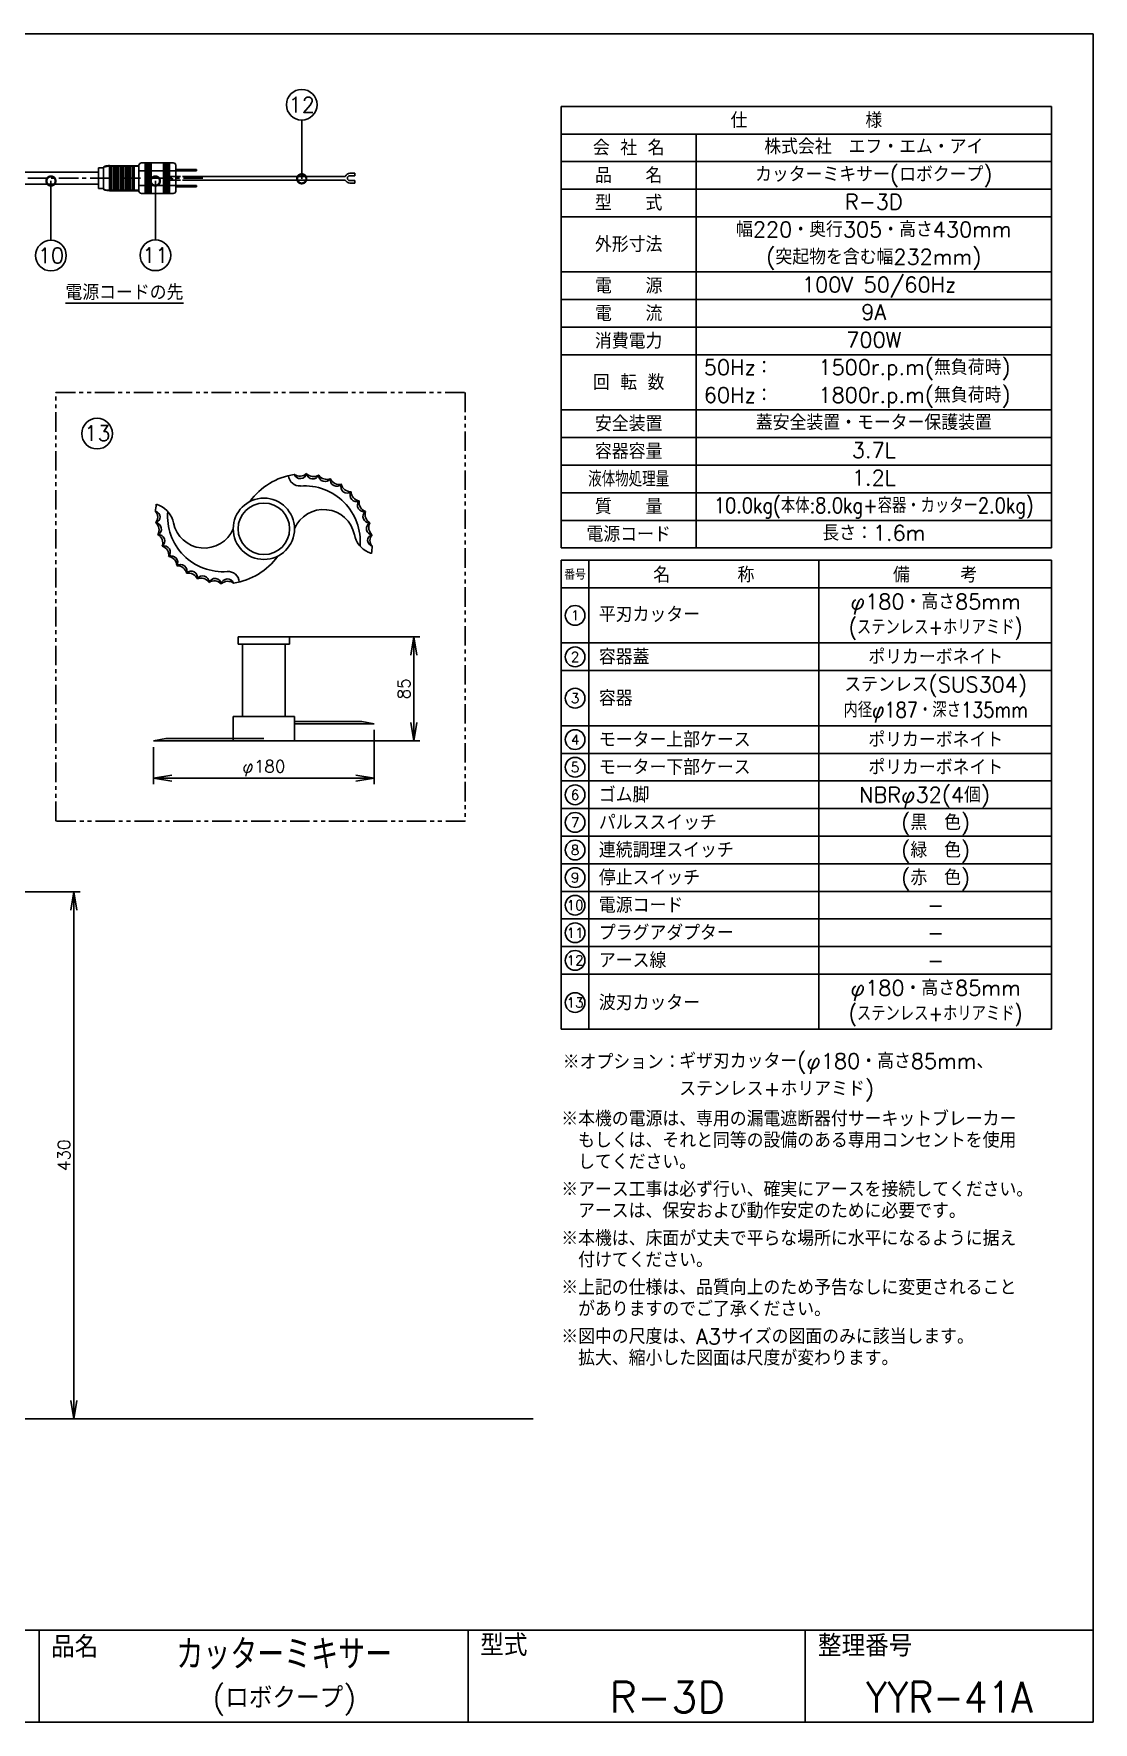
# Model space of a CAD drawing. Extents: x 115 to 2025, y 0 to 1377.
# Drawn here: x 1161 to 2025, y 0 to 1377 of the extents above; entities that cross this region are included whole.
import ezdxf
from ezdxf.enums import TextEntityAlignment as Align

# ---------------------------------------------------------------- set-up
doc = ezdxf.new("R2010")
doc.units = 0
doc.header["$LTSCALE"] = 0.5
doc.header["$PDMODE"] = 3
for name, pattern in [('CENTER', [50.8, 31.75, -6.35, 6.35, -6.35]), ('HIDDEN', [9.525, 6.35, -3.175]), ('PHANTOM', [63.5, 31.75, -6.35, 6.35, -6.35, 6.35, -6.35])]:
    doc.linetypes.add(name, pattern=pattern)
doc.layers.get('0').update_dxf_attribs({"linetype": 'CONTINUOUS'})
doc.layers.get('DEFPOINTS').update_dxf_attribs({"linetype": 'CONTINUOUS'})
for name, color, linetype in [('DANMEN', 7, 'CONTINUOUS'), ('kiki-2d2', 7, 'CONTINUOUS'), ('SIYOU', 7, 'CONTINUOUS'), ('SUNPOU', 7, 'CONTINUOUS'), ('WAKU', 7, 'CONTINUOUS')]:
    doc.layers.add(name, color=color, linetype=linetype)
doc.styles.get("Standard").update_dxf_attribs({"font": 'ROMANS', "bigfont": 'EXTFONT.shx'})
doc.dimstyles.get("Standard").update_dxf_attribs({"dimscale": 5, "dimtxt": 2, "dimasz": 3, "dimexe": 1, "dimexo": 1, "dimgap": 0.6, "dimtad": 3, "dimdec": 0, "dimzin": 0, "dimdsep": 46, "dimtxsty": 'STANDARD', "dimblk1": 'OPEN', "dimblk2": 'OPEN', "dimsah": 1, "dimcen": 1.5, "dimclrd": 7, "dimclre": 7, "dimclrt": 7, "dimadec": 0, "dimazin": 0, "dimtfac": 1, "dimtdec": 0, "dimtmove": 0, "dimatfit": 0, "dimldrblk": 'DOTSMALL', "dimfxl": 1, "dimtvp": 1, "dimtolj": 1, "dimtzin": 0, "dimarcsym": 0})

# ---------------------------------------------------------------- blocks, each defined once
blk = doc.blocks.new('_DotSmall')
at = {"color": 0, "linetype": 'ByBlock', "const_width": 0.5}
blk.add_lwpolyline([(-0.0625, 0, 1), (0.0625, 0, 1)], format="xyb", close=True, dxfattribs=at)
blk = doc.blocks.new('_OPEN')
at = {"color": 0, "linetype": 'ByBlock'}
for p, q in [((-1, 0.167), (0, 0)), ((0, 0), (-1, -0.167)), ((0, 0), (-1, 0))]:
    blk.add_line(p, q, dxfattribs=at)
blk = doc.blocks.new('*D24')
at = {"color": 7, "lineweight": -2}
for p, q in [((1041.1, 677.1), (1198.4, 677.1)), ((1193.4, 662.1), (1193.4, 262.4)), ((1091.5, 247.4), (1198.4, 247.4))]:
    blk.add_line(p, q, dxfattribs=at)
at = {"layer": 'DEFPOINTS', "color": 0}
for p in [(1036.1, 677.1), (1086.5, 247.4), (1193.4, 247.4)]:
    blk.add_point(p, dxfattribs=at)
at = {"color": 7, "lineweight": -2, "xscale": 15, "yscale": 15, "zscale": 15}
for p, rotation in [((1193.4, 677.1), 90), ((1193.4, 247.4), 270)]:
    blk.add_blockref('_OPEN', p, dxfattribs=dict(at, rotation=rotation))
at = {"color": 7, "insert": (1185.4, 462.3), "char_height": 10, "attachment_point": 5, "rotation": 90}
blk.add_mtext('\\A1;430', dxfattribs=at)
blk = doc.blocks.new('*D28')
at = {"color": 7, "lineweight": -2}
for p, q in [((1353.4, 885.1), (1475.7, 885.1)), ((1470.7, 870.1), (1470.7, 815.1)), ((1353.4, 800.1), (1475.7, 800.1))]:
    blk.add_line(p, q, dxfattribs=at)
at = {"layer": 'DEFPOINTS', "color": 0}
for p in [(1348.4, 885.1), (1348.4, 800.1), (1470.7, 800.1)]:
    blk.add_point(p, dxfattribs=at)
at = {"color": 7, "lineweight": -2, "xscale": 15, "yscale": 15, "zscale": 15}
for p, rotation in [((1470.7, 885.1), 90), ((1470.7, 800.1), 270)]:
    blk.add_blockref('_OPEN', p, dxfattribs=dict(at, rotation=rotation))
at = {"color": 7, "insert": (1462.7, 842.6), "char_height": 10, "attachment_point": 5, "rotation": 90}
blk.add_mtext('\\A1;85', dxfattribs=at)
blk = doc.blocks.new('*D29')
at = {"color": 7, "lineweight": -2}
for p, q in [((1438.4, 809.1), (1438.4, 764.8)), ((1258.4, 795.1), (1258.4, 764.8)), ((1273.4, 769.8), (1423.4, 769.8))]:
    blk.add_line(p, q, dxfattribs=at)
at = {"layer": 'DEFPOINTS', "color": 0}
for p in [(1438.4, 814.1), (1258.4, 800.1), (1438.4, 769.8)]:
    blk.add_point(p, dxfattribs=at)
at = {"color": 7, "lineweight": -2, "xscale": 15, "yscale": 15, "zscale": 15, "rotation": 180}
blk.add_blockref('_OPEN', (1258.4, 769.8), dxfattribs=at)
at = {"color": 7, "lineweight": -2, "xscale": 15, "yscale": 15, "zscale": 15}
blk.add_blockref('_OPEN', (1438.4, 769.8), dxfattribs=at)
at = {"color": 7, "insert": (1348.4, 777.8), "char_height": 10, "attachment_point": 5}
blk.add_mtext('\\A1;φ180', dxfattribs=at)

msp = doc.modelspace()

# ---------------------------------------------------------------- linework, layer by layer
at = {"layer": 'DANMEN', "color": 2}
for p, q in [((1213.5, 1267.5), (1213.5, 1250.5)), ((1213.5, 1267.5), (1217.5, 1267.5)), ((1217.5, 1267.5), (1217.5, 1250.5)), ((1222.5, 1269.2), (1246.5, 1269.2)), ((1222.5, 1268.7), (1222.5, 1249.2)), ((1222.5, 1268.7), (1246.5, 1268.7)), ((1223.9, 1268.7), (1223.9, 1249.2)), ((1225.4, 1268.7), (1225.4, 1249.2)), ((1226.8, 1268.7), (1226.8, 1249.2)), ((1228.2, 1268.7), (1228.2, 1249.2)), ((1229.6, 1268.7), (1229.6, 1249.2)), ((1231.1, 1268.7), (1231.1, 1249.2)), ((1232.5, 1268.7), (1232.5, 1249.2)), ((1233.9, 1268.7), (1233.9, 1249.2)), ((1235.4, 1268.7), (1235.4, 1249.2)), ((1236.8, 1268.7), (1236.8, 1249.2)), ((1238.2, 1268.7), (1238.2, 1249.2)), ((1239.6, 1268.7), (1239.6, 1249.2)), ((1241.1, 1268.7), (1241.1, 1249.2)), ((1242.5, 1268.7), (1242.5, 1249.2)), ((1246.5, 1269.5), (1246.5, 1248.5)), ((1248.5, 1271.5), (1274.5, 1271.5)), ((1251.5, 1271.5), (1251.5, 1246.5)), ((1252.5, 1271.5), (1252.5, 1246.5)), ((1253.5, 1271.5), (1253.5, 1246.5)), ((1254.5, 1271.5), (1254.5, 1246.5)), ((1255.5, 1271.5), (1255.5, 1246.5)), ((1256.5, 1271.5), (1256.5, 1246.5)), ((1266.5, 1271.5), (1266.5, 1246.5)), ((1267.5, 1271.5), (1267.5, 1246.5)), ((1268.5, 1271.5), (1268.5, 1246.5)), ((1269.5, 1271.5), (1269.5, 1246.5)), ((1270.5, 1271.5), (1270.5, 1246.5)), ((1271.5, 1271.5), (1271.5, 1246.5)), ((1276.5, 1269.5), (1276.5, 1248.5)), ((1143.4, 1254), (1213.5, 1254)), ((1149.3, 1264), (1213.5, 1264)), ((1246.5, 1265), (1276.5, 1265)), ((1246.5, 1253), (1276.5, 1253)), ((1276.5, 1266), (1293.5, 1266)), ((1276.5, 1265), (1293.5, 1265)), ((1276.5, 1253), (1293.5, 1253)), ((1285, 1260.5), (1414.8, 1260.5)), ((1285, 1257.5), (1414.8, 1257.5)), ((1293.5, 1266), (1293.5, 1265)), ((1293.5, 1253), (1293.5, 1252)), ((1418.5, 1263), (1422.5, 1263)), ((1418.5, 1261), (1422.5, 1261)), ((1418.5, 1257), (1422.5, 1257)), ((1418.5, 1255), (1422.5, 1255)), ((1422.5, 1263), (1422.5, 1261)), ((1422.5, 1257), (1422.5, 1255)), ((1213.5, 1250.5), (1217.5, 1250.5)), ((1222.5, 1249.2), (1246.5, 1249.2)), ((1222.5, 1248.7), (1246.5, 1248.7)), ((1248.5, 1246.5), (1274.5, 1246.5)), ((1276.5, 1252), (1293.5, 1252)), ((163.2, 247.4), (1568.2, 247.4))]:
    msp.add_line(p, q, dxfattribs=at)
at = {"layer": 'DANMEN', "color": 4, "linetype": 'CENTER'}
msp.add_line((1130.4, 1259), (1301.7, 1259), dxfattribs=at)
at = {"layer": 'DANMEN', "color": 2, "linetype": 'HIDDEN'}
for p, q in [((1272.5, 1260.5), (1285, 1260.5)), ((1272.5, 1257.5), (1285, 1257.5))]:
    msp.add_line(p, q, dxfattribs=at)
at = {"layer": 'DANMEN', "color": 2, "linetype": 'PHANTOM'}
msp.add_lwpolyline([(1178.8, 1084.2), (1512.6, 1084.2), (1512.6, 734.8), (1178.8, 734.8)], close=True, dxfattribs=at)
at = {"layer": 'DANMEN', "color": 2, "linetype": 'HIDDEN'}
msp.add_circle((1272.5, 1259), 1.5, dxfattribs=at)
at = {"layer": 'DANMEN', "color": 2}
for centre, radius, start, end in [((1248.5, 1269.5), 2, 90, 180), ((1274.5, 1269.5), 2, 0, 90), ((1418.5, 1259), 4, 90, 157.9757), ((1418.5, 1259), 4, 202.0243, 270), ((1418.5, 1259), 2, 90, 270), ((1248.5, 1248.5), 2, 180, 270), ((1274.5, 1248.5), 2, 270, 0)]:
    msp.add_arc(centre, radius, start, end, dxfattribs=at)
for ratio in [0.35, 0.25]:
    msp.add_ellipse((1222.5, 1267.5), major_axis=(5, 0), ratio=ratio, start_param=1.570796, end_param=3.141593, dxfattribs=at)
at = {"layer": 'DANMEN', "color": 2, "extrusion": (0, 0, -1)}
for ratio in [0.35, 0.25]:
    msp.add_ellipse((1222.5, 1250.5), major_axis=(-5, 0), ratio=ratio, start_param=-1.570796, end_param=0, dxfattribs=at)
at = {"layer": 'kiki-2d2', "color": 2}
for p, q in [((1327.4, 885.1), (1369.4, 885.1)), ((1327.4, 885.1), (1327.4, 879.1)), ((1369.4, 885.1), (1369.4, 879.1)), ((1327.4, 879.1), (1369.4, 879.1)), ((1330.9, 879.1), (1330.9, 820.1)), ((1365.9, 879.1), (1365.9, 820.1)), ((1323.4, 820.1), (1323.4, 800.1)), ((1323.4, 820.1), (1373.4, 820.1)), ((1373.4, 820.1), (1373.4, 800.1)), ((1373.4, 816.1), (1428.4, 816.1)), ((1373.4, 814.1), (1438.4, 814.1)), ((1428.4, 816.1), (1438.4, 814.1)), ((1268.4, 802.1), (1258.4, 800.1)), ((1258.4, 800.1), (1348.4, 800.1)), ((1268.4, 802.1), (1348.4, 802.1)), ((1373.4, 800.1), (1348.4, 800.1))]:
    msp.add_line(p, q, dxfattribs=at)
for radius in [25, 21]:
    msp.add_circle((1348.4, 973.1), radius, dxfattribs=at)
for centre, radius, start, end in [((1381.7, 962.8), 55.3, 98.8293, 143.939), ((1377.7, 1017.3), 9.28, 184.6388, 274.2319), ((1378.1, 1019.2), 5.18, 198.9003, 348.383), ((1377.8, 1023.9), 7.91, 234.4261, 312.8571), ((1381.7, 962.8), 45.3, 355.2134, 94.2319), ((1388.3, 1018.9), 5.18, 188.2877, 338.2447), ((1388.9, 1023.6), 7.91, 224.0507, 302.4817), ((1398.3, 1016.8), 5.19, 178.408, 327.3736), ((1399.7, 1021.3), 7.91, 213.6753, 292.1063), ((1407.8, 1012.9), 5.18, 167.6968, 317.334), ((1410, 1017.1), 7.91, 203.2999, 281.7309), ((1416.4, 1007.4), 5.2, 157.9296, 306.3505), ((1419.3, 1011.2), 7.91, 192.9245, 271.3556), ((1419.3, 1011.2), 7.91, 192.9245, 271.3556), ((1315.1, 983.4), 55.3, 169.8955, 176.1153), ((1252.4, 968), 26.5, 65.7988, 71.7982), ((1255.1, 973.9), 20, 11.6774, 65.7988), ((1423.9, 1000.5), 5.2, 147.8253, 295.7039), ((1427.4, 1003.6), 7.91, 182.5491, 260.9801), ((1429.9, 992.2), 5.19, 137.0057, 285.7727), ((1434, 994.7), 7.91, 172.1737, 250.6047), ((1259.3, 982.7), 4.56, 280.0677, 81.4983), ((1255.4, 982.6), 6.43, 316.354, 45.2119), ((1255.4, 982.6), 6.43, 316.354, 45.2119), ((1255, 972.1), 7.91, 331.4229, 49.8539), ((1259.6, 973), 5.2, 296.5131, 84.7637), ((1315.1, 983.4), 45.3, 175.2134, 274.2319), ((1299.8, 983.1), 25.7, 191.6774, 337.0729), ((1397.1, 963.1), 25.7, 11.6774, 157.0729), ((1434.4, 983.1), 5.18, 126.1638, 275.8195), ((1438.9, 984.8), 7.92, 161.8309, 240.1524), ((1437.3, 973.3), 5.2, 116.5131, 264.7637), ((1441.9, 974.1), 7.91, 151.4229, 229.8539), ((1262.4, 963.2), 5.18, 306.1638, 95.8195), ((1258, 961.5), 7.92, 341.8309, 60.1524), ((1441.8, 972.4), 20, 191.6774, 245.7988), ((1437.6, 963.6), 4.56, 100.0677, 261.4983), ((1441.4, 963.7), 6.43, 136.354, 225.2119), ((1441.4, 963.7), 6.43, 136.354, 225.2119), ((1266.9, 954), 5.19, 317.0057, 105.7727), ((1262.9, 951.6), 7.91, 352.1737, 70.6047), ((1273, 945.8), 5.2, 327.8253, 115.7039), ((1269.5, 942.7), 7.91, 2.5491, 80.9801), ((1315.1, 983.4), 55.3, 278.8293, 323.939), ((1444.4, 978.3), 26.5, 245.7988, 251.7982), ((1381.7, 962.8), 55.3, 349.8955, 356.1153), ((1280.4, 938.8), 5.2, 337.9296, 126.3505), ((1277.6, 935.1), 7.91, 12.9245, 91.3556), ((1277.6, 935.1), 7.91, 12.9245, 91.3556), ((1289.1, 933.4), 5.18, 347.6968, 137.334), ((1286.9, 929.1), 7.91, 23.2999, 101.7309), ((1319.1, 929), 9.28, 4.6388, 94.2319), ((1298.5, 929.5), 5.19, 358.408, 147.3736), ((1297.1, 924.9), 7.91, 33.6753, 112.1063), ((1308.5, 927.4), 5.18, 8.2877, 158.2447), ((1307.9, 922.7), 7.91, 44.0507, 122.4817), ((1318.7, 927.1), 5.18, 18.9003, 168.383), ((1319, 922.4), 7.91, 54.4261, 132.8571)]:
    msp.add_arc(centre, radius, start, end, dxfattribs=at)
at = {"layer": 'SIYOU', "color": 6}
for p, q in [((1991, 1317.5), (1591, 1317.5)), ((1591, 1317.5), (1591, 957.5)), ((1991, 1317.5), (1991, 957.5)), ((1591, 1227.5), (1991, 1227.5)), ((1991, 957.5), (1591, 957.5)), ((1591, 947.5), (1591, 565)), ((1991, 947.5), (1591, 947.5)), ((1991, 947.5), (1991, 565)), ((1991, 565), (1591, 565))]:
    msp.add_line(p, q, dxfattribs=at)
at = {"layer": 'SIYOU', "color": 7}
for p, q in [((1591, 1295), (1991, 1295)), ((1701, 1295), (1701, 957.5)), ((1591, 1272.5), (1991, 1272.5)), ((1591, 1250), (1991, 1250)), ((1591, 1182.5), (1991, 1182.5)), ((1591, 1160), (1991, 1160)), ((1591, 1137.5), (1991, 1137.5)), ((1591, 1115), (1991, 1115)), ((1591, 1070), (1991, 1070)), ((1591, 1047.5), (1991, 1047.5)), ((1591, 1025), (1991, 1025)), ((1591, 1002.5), (1991, 1002.5)), ((1591, 980), (1991, 980)), ((1613.5, 947.5), (1613.5, 565)), ((1801, 947.5), (1801, 565)), ((1991, 925), (1591, 925)), ((1991, 880), (1591, 880)), ((1991, 857.5), (1591, 857.5)), ((1991, 812.5), (1591, 812.5)), ((1991, 790), (1591, 790)), ((1991, 767.5), (1591, 767.5)), ((1991, 745), (1591, 745)), ((1991, 722.5), (1591, 722.5)), ((1991, 700), (1591, 700)), ((1991, 677.5), (1591, 677.5)), ((1991, 655), (1591, 655)), ((1991, 632.5), (1591, 632.5)), ((1991, 610), (1591, 610))]:
    msp.add_line(p, q, dxfattribs=at)
at = {"layer": 'SIYOU'}
for centre in [(1602.3, 902.5), (1602.3, 868.7), (1602.3, 835), (1602.3, 801.2), (1602.3, 778.7), (1602.3, 756.2), (1602.3, 733.7), (1602.3, 711.2), (1602.3, 688.7), (1602.3, 666.2), (1602.3, 643.7), (1602.3, 621.2), (1602.3, 586.8)]:
    msp.add_circle(centre, 8.04, dxfattribs=at)
at = {"layer": 'SUNPOU'}
for centre in [(1379.3, 1318.9), (1174.7, 1195.9), (1259.9, 1196.1), (1212.3, 1050.7)]:
    msp.add_circle(centre, 12.5, dxfattribs=at)
at = {"layer": 'WAKU', "color": 6}
for p, q in [((2025, 1376.8), (115, 1376.8)), ((2025, 1376.8), (2025, 0)), ((115, 75), (2025, 75)), ((115, 0), (2025, 0))]:
    msp.add_line(p, q, dxfattribs=at)
at = {"layer": 'WAKU', "color": 7}
for p, q in [((1165, 75), (1165, 0)), ((1515, 75), (1515, 0)), ((1790, 75), (1790, 0))]:
    msp.add_line(p, q, dxfattribs=at)

# ---------------------------------------------------------------- texts
at = {"layer": 'SIYOU'}
for s, p in [('仕\u3000\u3000\u3000\u3000\u3000\u3000\u3000様', (1791, 1306.2)), ('会 社 名', (1646, 1283.8)), ('品\u3000\u3000名', (1646, 1261.2)), ('型\u3000\u3000式', (1646, 1238.8)), ('外形寸法', (1646, 1205)), ('電\u3000\u3000源', (1646, 1171.2)), ('電\u3000\u3000流', (1646, 1148.7)), ('消費電力', (1646, 1126.2)), ('回 転 数', (1646, 1092.5)), ('安全装置', (1646, 1058.8)), ('容器容量', (1646, 1036.2)), ('質\u3000\u3000量', (1646, 991.2)), ('電源コード', (1646, 968.7))]:
    msp.add_text(s, height=12.5, dxfattribs=at).set_placement(p, align=Align.MIDDLE_CENTER)
at = {"layer": 'SIYOU', "color": 1}
for s, p in [('株式会社\u3000エフ・エム・アイ', (1846, 1284.8)), ('カッターミキサー(ロボクープ)', (1846, 1262.2)), ('R-3D', (1846, 1239.7)), ('幅220・奥行305・高さ430mm', (1846, 1217.2)), ('(突起物を含む幅232mm)', (1846, 1194.8)), (' 100V 50/60Hz', (1846, 1172.2)), ('9A', (1846, 1149.8)), ('700W', (1846, 1127.2)), ('1500r.p.m(無負荷時)', (1879.2, 1104.8)), ('1800r.p.m(無負荷時)', (1879.2, 1082.2)), ('蓋安全装置・モーター保護装置', (1846, 1059.8)), ('3.7L', (1846, 1037.2)), ('1.2L', (1846, 1014.8)), ('長さ：1.6m', (1846, 969.7)), ('φ180・高さ85mm', (1896.5, 913.7)), ('ポリカーボネイト', (1896.5, 868.7)), ('ステンレス(SUS304)', (1896.5, 846.2)), ('ポリカーボネイト', (1896.5, 801.2)), ('ポリカーボネイト', (1896.5, 778.7)), ('NBRφ32(4個)  ', (1896, 756.2)), ('(黒\u3000色)', (1896.5, 733.7)), ('(緑\u3000色)', (1896.5, 711.2)), ('(赤\u3000色)', (1896.5, 688.7)), ('-', (1896.5, 666.2)), ('-', (1896.5, 643.7)), ('-', (1896.5, 621.2)), ('φ180・高さ85mm', (1896.5, 598.7))]:
    msp.add_text(s, height=12.5, dxfattribs=at).set_placement(p, align=Align.MIDDLE_CENTER)
for s, p in [('%%U電源コードの先', (1186.5, 1159.6)), ('※オプション：', (1592.2, 532.2)), ('\u3000\u3000\u3000\u3000\u3000\u3000\u3000ギザ刃カッター(φ180・高さ85mm、', (1591, 532.9)), ('\u3000\u3000\u3000\u3000\u3000\u3000\u3000ステンレス+ホリアミド)', (1591, 510.4)), ('※本機の電源は、専用の漏電遮断器付サーキットブレーカー ', (1591, 485.8)), ('\u3000もしくは、それと同等の設備のある専用コンセントを使用', (1591, 468.3)), ('\u3000してください。', (1591, 450.8)), ('※アース工事は必ず行い、確実にアースを接続してください。', (1591, 428.3)), ('\u3000アースは、保安および動作安定のために必要です。', (1591, 410.8)), ('※本機は、床面が丈夫で平らな場所に水平になるように据え', (1591, 388.3)), ('\u3000付けてください。', (1591, 370.8)), ('※上記の仕様は、品質向上のため予告なしに変更されること', (1591, 348.3)), ('\u3000がありますのでご了承ください。', (1591, 330.8)), ('※図中の尺度は、A3サイズの図面のみに該当します。', (1591, 308.3)), ('\u3000拡大、縮小した図面は尺度が変わります。', (1591, 290.8))]:
    msp.add_text(s, height=12.5, dxfattribs=at).set_placement(p)
for s, p in [('50Hz：', (1707.3, 1104.8)), ('60Hz：', (1707.3, 1082.2))]:
    msp.add_text(s, height=12.5, dxfattribs=at).set_placement(p, align=Align.MIDDLE_LEFT)
at = {"layer": 'SIYOU', "width": 0.8}
msp.add_text('液体物処理量', height=12.5, dxfattribs=at).set_placement((1646, 1013.7), align=Align.MIDDLE_CENTER)
at = {"layer": 'SIYOU', "color": 1, "width": 0.85}
for s, p in [('10.0kg(本体:8.0kg+容器・カッター2.0kg)', (1846, 992.2)), ('(ステンレス+ホリアミド)', (1896.5, 893)), ('内径φ187・深さ135mm', (1896.5, 825.5)), ('(ステンレス+ホリアミド)', (1896.5, 578))]:
    msp.add_text(s, height=12.5, dxfattribs=at).set_placement(p, align=Align.MIDDLE_CENTER)
at = {"layer": 'SIYOU'}
for s, height, p in [('番号', 8.04, (1602.3, 936.2)), ('名\u3000\u3000\u3000\u3000称', 12.5, (1707.3, 936.2)), ('備\u3000\u3000\u3000考', 12.5, (1896, 936.2)), ('1', 8.04, (1602.3, 902.5)), ('2', 8.04, (1602.3, 868.7)), ('3', 8.04, (1602.3, 835)), ('4', 8.04, (1602.3, 801.2)), ('5', 8.04, (1602.3, 778.7)), ('6', 8.04, (1602.3, 756.2)), ('7', 8.04, (1602.3, 733.7)), ('8', 8.04, (1602.3, 711.2)), ('9', 8.04, (1602.3, 688.7)), ('10', 8.04, (1602.3, 666.2)), ('11', 8.04, (1602.3, 643.7)), ('12', 8.04, (1602.3, 621.2)), ('13', 8.04, (1602.3, 586.8))]:
    msp.add_text(s, height=height, dxfattribs=at).set_placement(p, align=Align.MIDDLE)
for s, p in [('平刃カッター', (1621.7, 903.3)), ('容器蓋', (1621.7, 868.7)), ('容器', (1621.7, 835)), ('モーター上部ケース', (1621.7, 801.2)), ('モーター下部ケース', (1621.7, 778.7)), ('ゴム脚', (1621.7, 756.2)), ('パルススイッチ', (1621.7, 733.7)), ('連続調理スイッチ', (1621.7, 711.2)), ('停止スイッチ', (1621.7, 688.7)), ('電源コード', (1621.7, 666.2)), ('プラグアダプター', (1621.7, 643.7)), ('アース線', (1621.7, 621.2)), ('波刃カッター', (1621.7, 586.8))]:
    msp.add_text(s, height=12.5, dxfattribs=at).set_placement(p, align=Align.MIDDLE_LEFT)
at = {"layer": 'SUNPOU'}
for s, p in [('12', (1379.3, 1318.9)), ('10', (1174.7, 1195.9)), ('11', (1259.9, 1196.1)), ('13', (1212.6, 1051))]:
    msp.add_text(s, height=12.5, dxfattribs=at).set_placement(p, align=Align.MIDDLE)
at = {"layer": 'WAKU'}
for s, p in [('品名', (1174.8, 52.7)), ('型式', (1524.9, 54)), ('整理番号', (1800.4, 53.6))]:
    msp.add_text(s, height=17.5, dxfattribs=at).set_placement(p)
at = {"layer": 'WAKU', "color": 1, "width": 0.8}
msp.add_text('カッターミキサー', height=25, dxfattribs=at).set_placement((1365, 56.2), align=Align.MIDDLE)
at = {"layer": 'WAKU', "color": 1}
for s, height, p in [('(ロボクープ)', 17.5, (1365, 18.7)), ('R-3D', 25, (1677.5, 20.5))]:
    msp.add_text(s, height=height, dxfattribs=at).set_placement(p, align=Align.MIDDLE)
at = {"layer": 'WAKU', "color": 1, "width": 0.9}
msp.add_text('YYR-41A', height=25, dxfattribs=at).set_placement((1907.5, 8), align=Align.CENTER)

# ---------------------------------------------------------------- dimensions: what is measured, and where the dimension line sits
at = {"color": 7}
dim = msp.add_linear_dim(base=(1470.7, 800.1), p1=(1348.4, 885.1), p2=(1348.4, 800.1), angle=90, dimstyle='STANDARD', override={"dimarcsym": 1}, dxfattribs=at)
dim.commit()
dim.dimension.update_dxf_attribs({"geometry": '*D28', "text_midpoint": (1462.7, 842.6)})
dim = msp.add_linear_dim(base=(1438.4, 769.8), p1=(1258.4, 800.1), p2=(1438.4, 814.1), text='φ180', dimstyle='STANDARD', override={"dimarcsym": 1}, dxfattribs=at)
dim.commit()
dim.dimension.update_dxf_attribs({"geometry": '*D29', "text_midpoint": (1348.4, 777.8)})
dim = msp.add_linear_dim(base=(1193.4, 247.4), p1=(1036.1, 677.1), p2=(1086.5, 247.4), angle=90, dimstyle='STANDARD', override={"dimarcsym": 1})
dim.commit()
dim.dimension.update_dxf_attribs({"geometry": '*D24', "text_midpoint": (1185.4, 462.3)})

# ---------------------------------------------------------------- leaders
at = {"layer": 'SUNPOU'}
for points in [[(1379.3, 1258.5), (1379.3, 1306.4)], [(1174.7, 1256.7), (1174.7, 1208.4)], [(1259.9, 1256.7), (1259.9, 1208.6)]]:
    msp.add_leader(points, dimstyle='STANDARD', dxfattribs=at)

doc.saveas('drawing.dxf')
